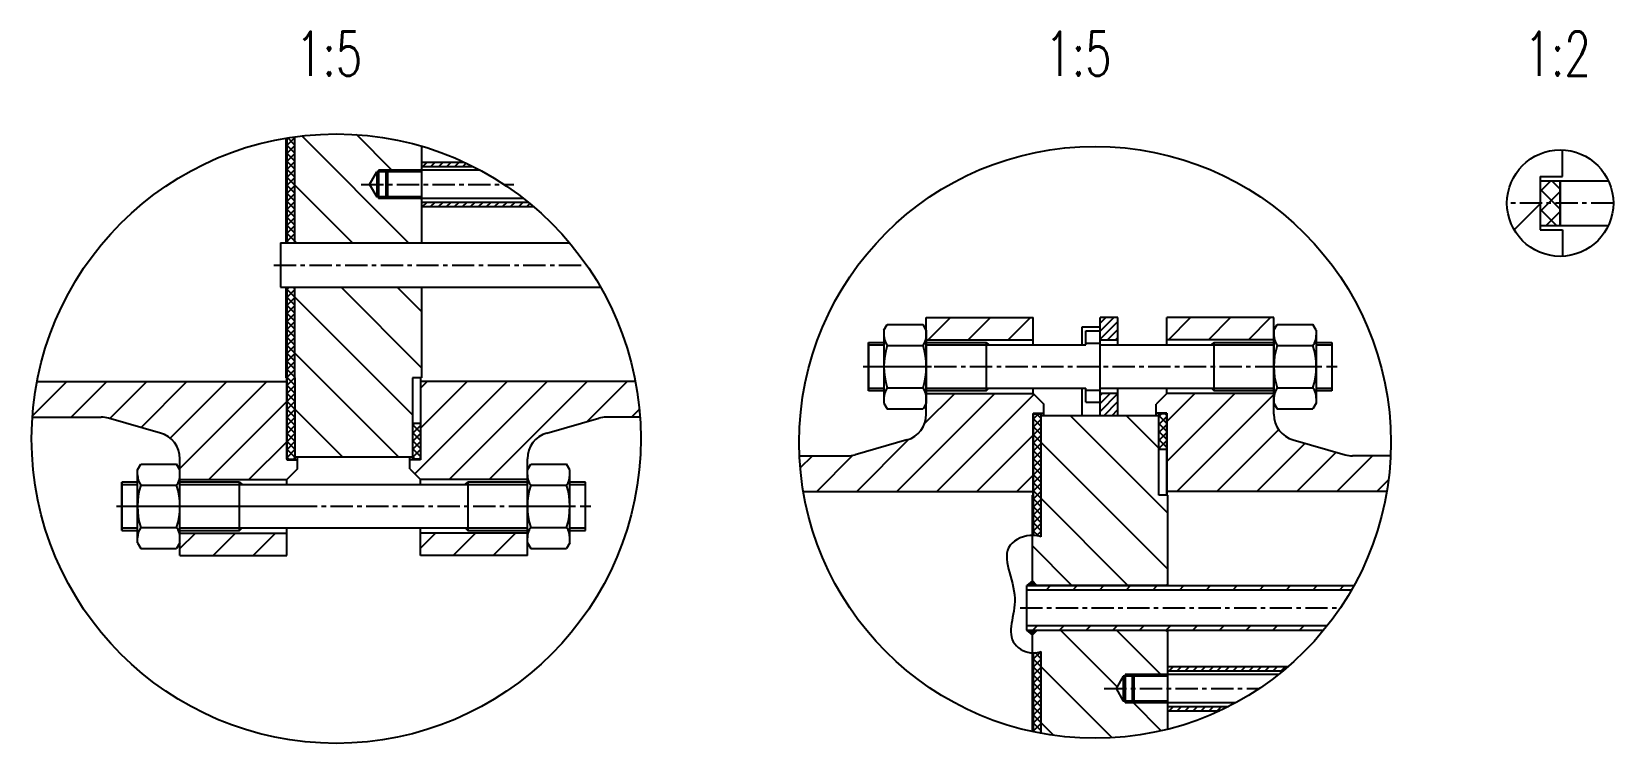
# Model space of a CAD drawing. Header units: millimetres. Extents: x -375 to 12388, y -150 to 8760.
# Drawn here: x 4641 to 7303, y 3323 to 4520 of the extents above; entities that cross this region are included whole.
import ezdxf

# ---------------------------------------------------------------- set-up
doc = ezdxf.new("R2010")
doc.units = ezdxf.units.MM
doc.header["$LTSCALE"] = 30
doc.linetypes.add('CENTER', pattern=[2, 1.25, -0.25, 0.25, -0.25])
for name, color, linetype in [('1轮廓实线层', 4, 'Continuous'), ('2细线层', 7, 'Continuous'), ('3中心线层', 1, 'CENTER'), ('5剖面线层', 2, 'Continuous'), ('6文字层', 3, 'Continuous'), ('8符号标注层', 31, 'Continuous')]:
    doc.layers.add(name, color=color, linetype=linetype)
doc.styles.add('PC_TEXTSTYLE', font='romans.shx', dxfattribs={"width": 0.7, "bigfont": 'hzfs.shx'})

msp = doc.modelspace()

# ---------------------------------------------------------------- hatches: boundary and pattern name
at = {"layer": '5剖面线层'}
h = msp.add_hatch(dxfattribs=at)
h.set_pattern_fill('ANSI37', color=256, style=0)
h.set_pattern_definition([(45, (-545.468, 548.187), (-2.245064, 2.245064), []), (135, (-545.468, 548.187), (-2.245064, -2.245064), [])])
h.paths.add_polyline_path([(6325.26, 3595.96), (6316.26, 3588.08), (6332.76, 3588.08), (6332.76, 3588.46)])
h.paths.add_polyline_path([(6316.26, 3513.08), (6325.26, 3505.21), (6332.76, 3512.71), (6332.76, 3513.08)])
h = msp.add_hatch(dxfattribs=at)
h.set_pattern_fill('ANSI31', color=256, scale=10, style=0)
h.set_pattern_definition([(45, (-545.468, 548.187), (-22.45064, 22.45064), [])])
h.paths.add_polyline_path([(6866.53, 3588.08), (6316.26, 3588.08), (6316.26, 3580.58), (6862.3, 3580.58, 0.0043238)])
h.paths.add_polyline_path([(6821.64, 3520.58), (6316.26, 3520.58), (6316.26, 3513.08), (6815.6, 3513.08, 0.0048343)])

# ---------------------------------------------------------------- linework, layer by layer
at = {"layer": '1轮廓实线层'}
for p, q in [((5068.88, 4341.1), (5068.88, 4165.09)), ((5070.38, 4341.35), (5070.38, 4165.09)), ((5070.38, 4165.09), (5070.38, 4341.35)), ((5083.88, 4165.09), (5083.88, 4343.38)), ((5296.88, 4327.66), (5296.88, 4165.09)), ((7217.47, 4276.76), (7217.47, 4321.24)), ((5224.88, 4287.35), (5224.88, 4239.35)), ((5239.88, 4287.35), (5239.88, 4239.35)), ((5395.6, 4287.35), (5239.88, 4287.35)), ((5296.88, 4300.85), (5368.51, 4300.85)), ((5296.88, 4293.35), (5384.06, 4293.35)), ((5209.76, 4263.35), (5221.88, 4284.35)), ((5209.76, 4263.35), (5221.88, 4242.35)), ((5221.88, 4284.35), (5221.88, 4242.35)), ((5236.88, 4284.35), (5221.88, 4284.35)), ((5236.88, 4284.35), (5236.88, 4242.35)), ((7179.97, 4276.76), (7217.47, 4276.76)), ((7179.97, 4276.76), (7179.97, 4186.76)), ((7179.97, 4269.26), (7213.72, 4269.26)), ((7213.72, 4269.26), (7213.72, 4194.26)), ((7213.72, 4194.26), (7213.72, 4269.26)), ((7213.72, 4269.26), (7295.06, 4269.26)), ((5236.88, 4242.35), (5221.88, 4242.35)), ((5236.88, 4242.35), (5239.88, 4239.35)), ((5469.24, 4239.35), (5239.88, 4239.35)), ((5296.88, 4233.35), (5476.77, 4233.35)), ((5296.88, 4225.85), (5485.79, 4225.85)), ((7179.97, 4194.26), (7213.72, 4194.26)), ((7179.97, 4186.76), (7217.47, 4186.76)), ((7213.72, 4194.26), (7295.06, 4194.26)), ((7217.47, 4186.76), (7217.47, 4142.27)), ((5059.88, 4165.09), (5546.14, 4165.09)), ((5059.88, 4165.09), (5059.88, 4090.09)), ((5059.88, 4090.09), (5598.46, 4090.09)), ((5068.88, 4090.09), (5068.88, 3937.58)), ((5070.38, 4090.09), (5070.38, 3799.58)), ((5070.38, 3801.08), (5070.38, 4090.09)), ((5083.88, 3937.58), (5083.88, 4090.09)), ((5296.88, 4090.09), (5296.88, 3937.58)), ((6075.36, 4018.09), (6080.85, 4027.6)), ((6080.85, 4027.6), (6141.27, 4027.6)), ((6146.76, 4018.09), (6141.27, 4027.6)), ((6146.76, 4039.09), (6326.76, 4039.09)), ((6146.76, 3876.53), (6146.76, 4039.09)), ((6326.76, 3993.04), (6326.76, 4039.09)), ((6409.26, 3993.04), (6409.26, 4023.69)), ((6409.26, 4023.69), (6439.26, 4023.69)), ((6439.26, 3956.59), (6439.26, 4039.09)), ((6469.26, 4039.09), (6439.26, 4039.09)), ((6469.26, 3993.04), (6469.26, 4039.09)), ((6731.76, 4039.09), (6551.76, 4039.09)), ((6551.76, 3993.04), (6551.76, 4039.09)), ((6731.76, 3876.53), (6731.76, 4039.09)), ((6731.76, 4018.09), (6737.25, 4027.6)), ((6737.25, 4027.6), (6797.67, 4027.6)), ((6803.16, 4018.09), (6797.67, 4027.6)), ((6049.26, 3997.09), (6049.26, 3916.09)), ((6049.26, 3993.04), (6049.26, 3997.09)), ((6049.26, 3997.09), (6075.36, 3997.09)), ((6075.36, 4018.09), (6075.36, 3895.09)), ((6146.76, 4018.09), (6146.76, 3895.09)), ((6146.76, 4001.59), (6326.76, 4001.59)), ((6146.76, 3997.09), (6247.26, 3997.09)), ((6247.26, 3997.09), (6251.76, 3993.04)), ((6247.26, 3997.09), (6247.26, 3916.09)), ((6415.26, 3993.04), (6415.26, 4016.59)), ((6415.26, 4016.59), (6439.26, 4016.59)), ((6415.26, 3996.27), (6439.26, 3996.27)), ((6439.26, 4001.59), (6469.26, 4001.59)), ((6731.76, 4001.59), (6551.76, 4001.59)), ((6626.76, 3993.04), (6631.26, 3997.09)), ((6631.26, 3916.09), (6631.26, 3997.09)), ((6631.26, 3997.09), (6731.76, 3997.09)), ((6731.76, 4018.09), (6731.76, 3895.09)), ((6803.16, 4018.09), (6803.16, 3895.09)), ((6803.16, 3997.09), (6829.26, 3997.09)), ((6829.26, 3997.09), (6829.26, 3916.09)), ((6829.26, 3997.09), (6829.26, 3993.04)), ((6049.26, 3920.14), (6049.26, 3993.04)), ((6080.85, 3992.09), (6141.27, 3992.09)), ((6251.76, 3993.04), (6415.26, 3993.04)), ((6439.26, 3993.04), (6626.76, 3993.04)), ((6737.25, 3992.09), (6797.67, 3992.09)), ((6829.26, 3993.04), (6829.26, 3920.14)), ((6439.26, 3874.09), (6439.26, 3956.59)), ((4649.88, 3931.58), (5070.38, 3931.58)), ((5070.38, 3937.58), (5068.88, 3937.58)), ((5083.88, 3937.58), (5083.88, 3804.08)), ((5296.88, 3937.58), (5281.88, 3937.58)), ((5281.88, 3937.58), (5281.88, 3804.08)), ((5295.38, 3937.58), (5295.38, 3801.08)), ((5295.38, 3937.58), (5295.38, 3799.58)), ((5657.08, 3931.58), (5295.38, 3931.58)), ((6049.26, 3916.09), (6049.26, 3920.14)), ((6075.36, 3916.09), (6049.26, 3916.09)), ((6080.85, 3921.08), (6141.27, 3921.08)), ((6247.26, 3916.09), (6146.76, 3916.09)), ((6247.26, 3916.09), (6251.76, 3920.14)), ((6251.76, 3920.14), (6415.26, 3920.14)), ((6326.76, 3911.59), (6326.76, 3920.14)), ((6409.26, 3874.09), (6409.26, 3920.14)), ((6415.26, 3896.59), (6415.26, 3920.14)), ((6415.26, 3916.9), (6439.26, 3916.9)), ((6439.26, 3920.14), (6626.76, 3920.14)), ((6469.26, 3874.09), (6469.26, 3920.14)), ((6551.76, 3911.59), (6551.76, 3920.14)), ((6626.76, 3920.14), (6631.26, 3916.09)), ((6731.76, 3916.09), (6631.26, 3916.09)), ((6737.25, 3921.08), (6797.67, 3921.08)), ((6829.26, 3916.09), (6803.16, 3916.09)), ((6829.26, 3920.14), (6829.26, 3916.09)), ((6075.36, 3895.09), (6080.85, 3885.57)), ((6146.76, 3895.09), (6141.27, 3885.57)), ((6146.76, 3911.59), (6326.76, 3911.59)), ((6326.76, 3911.59), (6344.76, 3893.59)), ((6344.76, 3874.09), (6344.76, 3893.59)), ((6415.26, 3896.59), (6439.26, 3896.59)), ((6469.26, 3911.59), (6439.26, 3911.59)), ((6551.76, 3911.59), (6533.76, 3893.59)), ((6533.76, 3874.09), (6533.76, 3893.59)), ((6731.76, 3911.59), (6551.76, 3911.59)), ((6731.76, 3895.09), (6737.25, 3885.57)), ((6803.16, 3895.09), (6797.67, 3885.57)), ((4642.06, 3871.58), (4758.08, 3871.58)), ((4857.74, 3844.91), (4770.44, 3869.85)), ((5295.38, 3861.08), (5281.88, 3861.08)), ((5508.02, 3844.91), (5595.32, 3869.85)), ((5664.9, 3871.58), (5607.68, 3871.58)), ((6080.85, 3885.57), (6141.27, 3885.57)), ((6326.76, 3878.59), (6326.76, 3672.75)), ((6326.76, 3878.59), (6344.76, 3878.59)), ((6326.76, 3877.09), (6340.26, 3877.09)), ((6326.76, 3672.75), (6326.76, 3877.09)), ((6340.26, 3874.09), (6340.26, 3877.09)), ((6538.26, 3874.09), (6340.26, 3874.09)), ((6340.26, 3670.36), (6340.26, 3874.09)), ((6551.76, 3878.59), (6533.76, 3878.59)), ((6551.76, 3877.09), (6538.26, 3877.09)), ((6538.26, 3874.09), (6538.26, 3877.09)), ((6538.26, 3740.59), (6538.26, 3874.09)), ((6551.76, 3878.59), (6551.76, 3740.59)), ((6551.76, 3740.59), (6551.76, 3877.09)), ((6737.25, 3885.57), (6797.67, 3885.57)), ((6114.12, 3833.26), (6026.82, 3808.32)), ((6551.76, 3817.09), (6538.26, 3817.09)), ((6764.4, 3833.26), (6851.7, 3808.32)), ((4818.98, 3783.08), (4824.47, 3792.6)), ((4818.98, 3660.08), (4818.98, 3783.08)), ((4824.47, 3792.6), (4884.89, 3792.6)), ((4890.38, 3783.08), (4884.89, 3792.6)), ((4890.38, 3639.08), (4890.38, 3801.64)), ((4890.38, 3660.08), (4890.38, 3783.08)), ((5070.38, 3801.08), (5083.88, 3801.08)), ((5070.38, 3799.58), (5088.38, 3799.58)), ((5088.38, 3784.58), (5070.38, 3766.58)), ((5281.88, 3804.08), (5083.88, 3804.08)), ((5083.88, 3804.08), (5083.88, 3801.08)), ((5088.38, 3784.58), (5088.38, 3804.08)), ((5277.38, 3784.58), (5277.38, 3804.08)), ((5295.38, 3799.58), (5277.38, 3799.58)), ((5277.38, 3784.58), (5295.38, 3766.58)), ((5281.88, 3804.08), (5281.88, 3801.08)), ((5295.38, 3801.08), (5281.88, 3801.08)), ((5475.38, 3639.08), (5475.38, 3801.64)), ((5475.38, 3783.08), (5480.87, 3792.6)), ((5475.38, 3660.08), (5475.38, 3783.08)), ((5480.87, 3792.6), (5541.29, 3792.6)), ((5546.78, 3783.08), (5541.29, 3792.6)), ((5546.78, 3660.08), (5546.78, 3783.08)), ((5933.28, 3806.59), (6014.46, 3806.59)), ((6928.28, 3806.59), (6864.06, 3806.59)), ((4792.88, 3681.08), (4792.88, 3762.08)), ((4818.98, 3762.08), (4792.88, 3762.08)), ((4792.88, 3762.08), (4792.88, 3758.03)), ((4792.88, 3758.03), (4792.88, 3685.13)), ((4824.47, 3757.09), (4884.89, 3757.09)), ((4890.38, 3766.58), (5070.38, 3766.58)), ((4990.88, 3762.08), (4890.38, 3762.08)), ((4990.88, 3681.08), (4990.88, 3762.08)), ((4990.88, 3762.08), (4995.38, 3758.03)), ((4995.38, 3758.03), (5370.38, 3758.03)), ((5070.38, 3758.03), (5070.38, 3766.58)), ((5475.38, 3766.58), (5295.38, 3766.58)), ((5295.38, 3758.03), (5295.38, 3766.58)), ((5370.38, 3758.03), (5374.88, 3762.08)), ((5475.38, 3762.08), (5374.88, 3762.08)), ((5374.88, 3762.08), (5374.88, 3681.08)), ((5480.87, 3757.09), (5541.29, 3757.09)), ((5572.88, 3762.08), (5546.78, 3762.08)), ((5572.88, 3681.08), (5572.88, 3762.08)), ((5572.88, 3758.03), (5572.88, 3762.08)), ((5572.88, 3685.13), (5572.88, 3758.03)), ((5939.67, 3746.59), (6326.76, 3746.59)), ((6326.76, 3740.59), (6325.26, 3740.59)), ((6325.26, 3595.96), (6325.26, 3740.59)), ((6553.26, 3740.59), (6538.26, 3740.59)), ((6921.89, 3746.59), (6551.76, 3746.59)), ((6553.26, 3588.08), (6553.26, 3740.59)), ((4792.88, 3685.13), (4792.88, 3681.08)), ((4792.88, 3681.08), (4818.98, 3681.08)), ((4824.47, 3686.08), (4884.89, 3686.08)), ((4890.38, 3681.08), (4990.88, 3681.08)), ((4890.38, 3676.58), (5070.38, 3676.58)), ((4990.88, 3681.08), (4995.38, 3685.13)), ((4995.38, 3685.13), (5370.38, 3685.13)), ((5070.38, 3639.08), (5070.38, 3685.13)), ((5295.38, 3639.08), (5295.38, 3685.13)), ((5475.38, 3676.58), (5295.38, 3676.58)), ((5370.38, 3685.13), (5374.88, 3681.08)), ((5374.88, 3681.08), (5475.38, 3681.08)), ((5480.87, 3686.08), (5541.29, 3686.08)), ((5546.78, 3681.08), (5572.88, 3681.08)), ((5572.88, 3681.08), (5572.88, 3685.13)), ((4818.98, 3660.08), (4824.47, 3650.57)), ((4824.47, 3650.57), (4884.89, 3650.57)), ((4890.38, 3660.08), (4884.89, 3650.57)), ((5475.38, 3660.08), (5480.87, 3650.57)), ((5480.87, 3650.57), (5541.29, 3650.57)), ((5546.78, 3660.08), (5541.29, 3650.57)), ((4890.38, 3639.08), (5070.38, 3639.08)), ((5475.38, 3639.08), (5295.38, 3639.08)), ((6325.26, 3595.96), (6316.26, 3588.08)), ((6332.76, 3588.46), (6325.26, 3595.96)), ((6316.26, 3588.08), (6866.53, 3588.08)), ((6316.26, 3513.08), (6316.26, 3588.08)), ((6316.26, 3513.08), (6316.26, 3588.08)), ((6862.3, 3580.58), (6316.26, 3580.58)), ((6332.76, 3588.08), (6332.76, 3588.46)), ((6550.26, 3588.46), (6332.76, 3588.46)), ((6550.26, 3588.46), (6553.26, 3590.19)), ((6550.26, 3588.08), (6550.26, 3588.46)), ((6821.64, 3520.58), (6316.26, 3520.58)), ((6316.26, 3513.08), (6815.6, 3513.08)), ((6325.26, 3505.21), (6316.26, 3513.08)), ((6332.76, 3512.71), (6325.26, 3505.21)), ((6325.26, 3342.49), (6325.26, 3505.21)), ((6332.76, 3512.71), (6332.76, 3513.08)), ((6550.26, 3512.71), (6332.76, 3512.71)), ((6550.26, 3512.71), (6550.26, 3513.08)), ((6550.26, 3512.71), (6553.26, 3510.98)), ((6553.26, 3346.48), (6553.26, 3513.08)), ((6326.76, 3474.83), (6326.76, 3342.17)), ((6326.76, 3342.17), (6326.76, 3474.83)), ((6340.26, 3339.48), (6340.26, 3477.15)), ((6478.26, 3435.82), (6466.14, 3414.82)), ((6478.26, 3435.82), (6478.26, 3393.82)), ((6493.26, 3435.82), (6478.26, 3435.82)), ((6481.26, 3438.82), (6481.26, 3390.82)), ((6496.26, 3438.82), (6493.26, 3435.82)), ((6493.26, 3435.82), (6493.26, 3393.82)), ((6740.01, 3438.82), (6496.26, 3438.82)), ((6496.26, 3438.82), (6496.26, 3390.82)), ((6553.26, 3452.32), (6756.33, 3452.32)), ((6553.26, 3444.82), (6747.43, 3444.82)), ((6466.14, 3414.82), (6478.26, 3393.82)), ((6493.26, 3393.82), (6478.26, 3393.82)), ((6493.26, 3393.82), (6496.26, 3390.82)), ((6667.09, 3390.82), (6496.26, 3390.82)), ((6553.26, 3384.82), (6655.6, 3384.82)), ((6553.26, 3377.32), (6640.12, 3377.32))]:
    msp.add_line(p, q, dxfattribs=at)
for centre, radius, start, end in [((6106.8, 4009.85), 31.44, 180, 214.38425), ((6115.32, 4009.85), 31.44, 325.61575, 0), ((6763.2, 4009.85), 31.44, 180, 214.38425), ((6771.72, 4009.85), 31.44, 325.61575, 0), ((6192.87, 3956.59), 117.51, 162.41205, 197.58795), ((6029.25, 3956.59), 117.51, 342.41205, 17.58795), ((6849.27, 3956.59), 117.51, 162.41205, 197.58795), ((6685.65, 3956.59), 117.51, 342.41205, 17.58795), ((6106.8, 3903.33), 31.44, 145.61575, 180), ((6115.32, 3903.33), 31.44, 0, 34.38425), ((6763.2, 3903.33), 31.44, 145.61575, 180), ((6771.72, 3903.33), 31.44, 0, 34.38425), ((4758.08, 3826.58), 45, 74.0546, 90), ((5607.68, 3826.58), 45, 90, 105.9454), ((6101.76, 3876.53), 45, 285.94539, 0), ((6776.76, 3876.53), 45, 180, 254.05461), ((4845.38, 3801.64), 45, 0, 74.0546), ((5520.38, 3801.64), 45, 105.9454, 180), ((6014.46, 3851.59), 45, 270, 285.9454), ((6864.06, 3851.59), 45, 254.0546, 270), ((4850.42, 3774.84), 31.44, 180, 214.38425), ((4936.49, 3721.58), 117.51, 162.41205, 197.58795), ((4858.94, 3774.84), 31.44, 325.61575, 0), ((4772.87, 3721.58), 117.51, 342.41205, 17.58795), ((5506.82, 3774.84), 31.44, 180, 214.38425), ((5592.89, 3721.58), 117.51, 162.41205, 197.58795), ((5515.34, 3774.84), 31.44, 325.61575, 0), ((5429.27, 3721.58), 117.51, 342.41205, 17.58795), ((4850.42, 3668.32), 31.44, 145.61575, 180), ((4858.94, 3668.32), 31.44, 0, 34.38425), ((5506.82, 3668.32), 31.44, 145.61575, 180), ((5515.34, 3668.32), 31.44, 0, 34.38425)]:
    msp.add_arc(centre, radius, start, end, dxfattribs=at)
at = {"layer": '2细线层'}
for p, q in [((5239.88, 4287.35), (5224.88, 4287.35)), ((5296.88, 4284.35), (5236.88, 4284.35)), ((5239.88, 4239.35), (5224.88, 4239.35)), ((5296.88, 4242.35), (5236.88, 4242.35)), ((6049.26, 3993.04), (6075.36, 3993.04)), ((6146.76, 3993.04), (6251.76, 3993.04)), ((6626.76, 3993.04), (6731.76, 3993.04)), ((6803.16, 3993.04), (6829.26, 3993.04)), ((6049.26, 3920.14), (6075.36, 3920.14)), ((6146.76, 3920.14), (6251.76, 3920.14)), ((6626.76, 3920.14), (6731.76, 3920.14)), ((6803.16, 3920.14), (6829.26, 3920.14)), ((4792.88, 3758.03), (4818.98, 3758.03)), ((4890.38, 3758.03), (4995.38, 3758.03)), ((5370.38, 3758.03), (5475.38, 3758.03)), ((5546.78, 3758.03), (5572.88, 3758.03)), ((4792.88, 3685.13), (4818.98, 3685.13)), ((4890.38, 3685.13), (4995.38, 3685.13)), ((5370.38, 3685.13), (5475.38, 3685.13)), ((5546.78, 3685.13), (5572.88, 3685.13)), ((6496.26, 3438.82), (6481.26, 3438.82)), ((6553.26, 3435.82), (6493.26, 3435.82)), ((6496.26, 3390.82), (6481.26, 3390.82)), ((6553.26, 3393.82), (6493.26, 3393.82))]:
    msp.add_line(p, q, dxfattribs=at)
msp.add_spline([(6340.26, 3670.36), (6326.76, 3672.75), (6287.97, 3655.95), (6295.57, 3566.65), (6295.57, 3490.02), (6326.76, 3474.83), (6340.26, 3477.15)], degree=3, dxfattribs=at)
at = {"layer": '3中心线层'}
for p, q in [((5195.53, 4263.35), (5452.57, 4263.35)), ((7303.29, 4231.76), (7124.16, 4231.76)), ((5048.43, 4127.59), (5574.79, 4127.59)), ((6040.26, 3956.59), (6838.26, 3956.59)), ((6066.36, 3956.59), (6155.76, 3956.59)), ((6722.76, 3956.59), (6812.16, 3956.59)), ((4783.88, 3721.58), (5581.88, 3721.58)), ((4809.98, 3721.58), (4899.38, 3721.58)), ((4881.38, 3721.58), (5088.38, 3721.58)), ((5466.38, 3721.58), (5555.78, 3721.58)), ((6304.81, 3550.58), (6843.56, 3550.58)), ((6446.19, 3414.82), (6707.02, 3414.82))]:
    msp.add_line(p, q, dxfattribs=at)
at = {"layer": '5剖面线层'}
for p, q in [((5070.38, 4328.77), (5083.88, 4342.27)), ((5083.88, 4329.49), (5071.8, 4341.58)), ((5083.88, 4342.96), (5083.51, 4343.33)), ((5275.23, 4165.09), (5095.48, 4344.83)), ((5247.26, 4287.35), (5187.62, 4346.99)), ((5083.88, 4316.02), (5070.38, 4329.52)), ((5070.38, 4315.3), (5083.88, 4328.8)), ((5083.88, 4302.55), (5070.38, 4316.05)), ((5070.38, 4301.83), (5083.88, 4315.33)), ((5083.88, 4289.08), (5070.38, 4302.58)), ((5070.38, 4288.35), (5083.88, 4301.85)), ((5083.88, 4275.61), (5070.38, 4289.11)), ((5070.38, 4274.88), (5083.88, 4288.38)), ((5299.1, 4293.35), (5306.6, 4300.85)), ((5312.57, 4293.35), (5320.07, 4300.85)), ((5326.05, 4293.35), (5333.55, 4300.85)), ((5339.52, 4293.35), (5347.02, 4300.85)), ((5352.99, 4293.35), (5360.49, 4300.85)), ((5366.46, 4293.35), (5372.22, 4299.12)), ((5379.93, 4293.35), (5381.3, 4294.73)), ((5083.88, 4262.14), (5070.38, 4275.64)), ((5070.38, 4261.41), (5083.88, 4274.91)), ((5083.88, 4248.67), (5070.38, 4262.17)), ((5070.38, 4247.94), (5083.88, 4261.44)), ((5180.93, 4165.09), (5083.88, 4262.14)), ((7179.97, 4251.22), (7198.01, 4269.26)), ((7213.72, 4255.2), (7199.66, 4269.26)), ((5083.88, 4235.2), (5070.38, 4248.7)), ((5070.38, 4234.47), (5083.88, 4247.97)), ((5083.88, 4221.73), (5070.38, 4235.23)), ((5070.38, 4221), (5083.88, 4234.5)), ((5296.88, 4237.72), (5295.26, 4239.35)), ((7203.48, 4231.76), (7179.97, 4255.27)), ((7194.19, 4231.76), (7213.72, 4251.29)), ((5083.88, 4208.26), (5070.38, 4221.76)), ((5070.38, 4207.53), (5083.88, 4221.03)), ((5083.88, 4194.79), (5070.38, 4208.29)), ((5070.38, 4194.06), (5083.88, 4207.56)), ((5298.96, 4225.85), (5306.46, 4233.35)), ((5312.43, 4225.85), (5319.93, 4233.35)), ((5325.9, 4225.85), (5333.4, 4233.35)), ((5339.37, 4225.85), (5346.87, 4233.35)), ((5352.84, 4225.85), (5360.34, 4233.35)), ((5366.31, 4225.85), (5373.81, 4233.35)), ((5379.78, 4225.85), (5387.28, 4233.35)), ((5393.25, 4225.85), (5400.75, 4233.35)), ((5406.72, 4225.85), (5414.22, 4233.35)), ((5420.19, 4225.85), (5427.69, 4233.35)), ((5433.66, 4225.85), (5441.16, 4233.35)), ((5447.13, 4225.85), (5454.63, 4233.35)), ((5460.6, 4225.85), (5468.1, 4233.35)), ((5474.07, 4225.85), (5479.41, 4231.19)), ((7136.18, 4186.93), (7179.97, 4230.72)), ((7179.97, 4217.54), (7194.19, 4231.76)), ((7207.31, 4194.26), (7179.97, 4221.59)), ((7190.36, 4194.26), (7213.72, 4217.62)), ((7213.72, 4221.52), (7203.48, 4231.76)), ((5083.88, 4181.32), (5070.38, 4194.82)), ((5070.38, 4180.59), (5083.88, 4194.09)), ((5083.88, 4167.85), (5070.38, 4181.35)), ((5070.38, 4167.12), (5083.88, 4180.62)), ((5073.17, 4165.09), (5070.38, 4167.88)), ((5081.82, 4165.09), (5083.88, 4167.15)), ((5086.64, 4165.09), (5083.88, 4167.85)), ((5070.38, 4086.3), (5074.17, 4090.09)), ((5083.88, 4073.55), (5070.38, 4087.05)), ((5070.38, 4072.83), (5083.88, 4086.33)), ((5083.88, 4087.02), (5080.82, 4090.09)), ((5296.88, 3954.85), (5161.64, 4090.09)), ((5296.88, 4049.14), (5255.93, 4090.09)), ((5083.88, 4060.08), (5070.38, 4073.58)), ((5070.38, 4059.36), (5083.88, 4072.86)), ((5083.88, 4046.61), (5070.38, 4060.11)), ((5070.38, 4045.89), (5083.88, 4059.39)), ((5281.88, 3875.55), (5083.88, 4073.55)), ((5083.88, 4033.14), (5070.38, 4046.64)), ((5070.38, 4032.42), (5083.88, 4045.92)), ((5083.88, 4019.67), (5070.38, 4033.17)), ((5070.38, 4018.95), (5083.88, 4032.45)), ((6150.09, 4001.59), (6187.59, 4039.09)), ((6217.44, 4001.59), (6254.94, 4039.09)), ((6284.79, 4001.59), (6322.29, 4039.09)), ((6439.26, 4029.55), (6448.8, 4039.09)), ((6439.26, 4016.08), (6462.27, 4039.09)), ((6439.26, 4002.61), (6469.26, 4032.61)), ((6554.2, 4001.59), (6591.7, 4039.09)), ((6621.55, 4001.59), (6659.05, 4039.09)), ((6688.91, 4001.59), (6726.41, 4039.09)), ((5083.88, 4006.2), (5070.38, 4019.7)), ((5070.38, 4005.48), (5083.88, 4018.98)), ((5083.88, 3992.73), (5070.38, 4006.23)), ((5070.38, 3992.01), (5083.88, 4005.51)), ((6451.71, 4001.59), (6469.26, 4019.14)), ((6465.18, 4001.59), (6469.26, 4005.66)), ((5083.88, 3979.26), (5070.38, 3992.76)), ((5070.38, 3978.54), (5083.88, 3992.04)), ((5083.88, 3965.79), (5070.38, 3979.29)), ((5070.38, 3965.07), (5083.88, 3978.57)), ((5259.06, 3804.08), (5083.88, 3979.26)), ((5083.88, 3952.32), (5070.38, 3965.82)), ((5070.38, 3951.6), (5083.88, 3965.1)), ((5083.88, 3938.85), (5070.38, 3952.35)), ((5070.38, 3938.12), (5083.88, 3951.62)), ((4642.21, 3873.66), (4700.14, 3931.58)), ((4707.49, 3871.58), (4767.49, 3931.58)), ((4772.52, 3869.26), (4834.84, 3931.58)), ((4824.9, 3854.29), (4902.2, 3931.58)), ((4874.18, 3836.22), (4969.55, 3931.58)), ((4890.38, 3785.07), (5036.9, 3931.58)), ((5083.88, 3925.38), (5070.38, 3938.88)), ((5070.38, 3924.65), (5083.88, 3938.15)), ((5083.88, 3911.91), (5070.38, 3925.41)), ((5070.38, 3911.18), (5083.88, 3924.68)), ((5285.7, 3776.27), (5441.01, 3931.58)), ((5295.38, 3920.66), (5306.31, 3931.58)), ((5295.38, 3853.31), (5373.66, 3931.58)), ((5343.36, 3766.58), (5508.36, 3931.58)), ((5410.72, 3766.58), (5575.72, 3931.58)), ((5575.74, 3864.26), (5643.07, 3931.58)), ((4939.25, 3766.58), (5070.38, 3897.71)), ((5083.88, 3898.44), (5070.38, 3911.94)), ((5070.38, 3897.71), (5083.88, 3911.21)), ((5083.88, 3884.97), (5070.38, 3898.47)), ((5070.38, 3884.24), (5083.88, 3897.74)), ((6097.15, 3746.59), (6262.15, 3911.59)), ((6143.87, 3860.66), (6194.79, 3911.59)), ((6164.5, 3746.59), (6328.13, 3910.22)), ((6439.26, 3908.31), (6442.53, 3911.59)), ((6439.26, 3894.84), (6456, 3911.59)), ((6439.26, 3881.37), (6469.26, 3911.37)), ((6445.44, 3874.09), (6469.26, 3897.9)), ((6551.76, 3864.44), (6598.91, 3911.59)), ((6551.76, 3797.09), (6666.26, 3911.59)), ((6568.61, 3746.59), (6731.76, 3909.74)), ((5083.88, 3871.5), (5070.38, 3885)), ((5070.38, 3870.77), (5083.88, 3884.27)), ((5083.88, 3858.03), (5070.38, 3871.53)), ((5070.38, 3857.3), (5083.88, 3870.8)), ((5164.77, 3804.08), (5083.88, 3884.97)), ((5285.21, 3861.08), (5281.88, 3857.76)), ((5293.71, 3861.08), (5295.38, 3859.41)), ((5650.42, 3871.58), (5663.78, 3884.94)), ((6326.76, 3868.44), (6335.41, 3877.09)), ((6340.26, 3855.69), (6326.76, 3869.19)), ((6326.76, 3854.97), (6340.26, 3868.47)), ((6340.26, 3869.16), (6332.34, 3877.09)), ((6553.26, 3710.04), (6389.22, 3874.09)), ((6458.92, 3874.09), (6469.26, 3884.43)), ((6538.26, 3819.34), (6483.51, 3874.09)), ((6538.26, 3872.61), (6542.74, 3877.09)), ((6551.76, 3860.8), (6538.26, 3874.3)), ((6538.26, 3859.14), (6551.76, 3872.64)), ((6551.76, 3847.33), (6538.26, 3860.83)), ((6551.76, 3874.27), (6548.94, 3877.09)), ((5083.88, 3844.56), (5070.38, 3858.06)), ((5070.38, 3843.83), (5083.88, 3857.33)), ((5083.88, 3831.09), (5070.38, 3844.59)), ((5070.38, 3830.36), (5083.88, 3843.86)), ((5281.88, 3859.44), (5295.38, 3845.94)), ((5295.38, 3857.79), (5281.88, 3844.29)), ((5281.88, 3845.97), (5295.38, 3832.47)), ((5295.38, 3844.31), (5281.88, 3830.81)), ((6029.79, 3746.59), (6117.63, 3834.42)), ((6231.85, 3746.59), (6326.76, 3841.5)), ((6340.26, 3842.22), (6326.76, 3855.72)), ((6326.76, 3841.5), (6340.26, 3855)), ((6340.26, 3828.75), (6326.76, 3842.25)), ((6326.76, 3828.03), (6340.26, 3841.53)), ((6538.26, 3845.67), (6551.76, 3859.17)), ((6551.76, 3833.86), (6538.26, 3847.36)), ((6538.26, 3832.2), (6551.76, 3845.7)), ((6635.96, 3746.59), (6739.98, 3850.6)), ((5006.6, 3766.58), (5070.38, 3830.36)), ((5083.88, 3817.62), (5070.38, 3831.12)), ((5070.38, 3816.89), (5083.88, 3830.39)), ((5083.88, 3804.15), (5070.38, 3817.65)), ((5070.38, 3803.42), (5083.88, 3816.92)), ((5281.88, 3832.5), (5295.38, 3819)), ((5295.38, 3830.84), (5281.88, 3817.34)), ((5281.88, 3819.03), (5295.38, 3805.53)), ((5295.38, 3817.37), (5281.88, 3803.87)), ((5962.44, 3746.59), (6023.32, 3807.47)), ((6340.26, 3815.28), (6326.76, 3828.78)), ((6326.76, 3814.56), (6340.26, 3828.06)), ((6340.26, 3801.81), (6326.76, 3815.31)), ((6326.76, 3801.09), (6340.26, 3814.59)), ((6553.26, 3615.75), (6340.26, 3828.75)), ((6551.76, 3820.39), (6538.26, 3833.89)), ((6538.26, 3818.73), (6551.76, 3832.23)), ((6541.59, 3817.09), (6538.26, 3820.42)), ((6550.09, 3817.09), (6551.76, 3818.76)), ((6703.31, 3746.59), (6784.3, 3827.57)), ((6770.67, 3746.59), (6836.69, 3812.61)), ((5073.47, 3801.08), (5070.38, 3804.18)), ((5081.52, 3801.08), (5083.88, 3803.45)), ((5281.88, 3805.56), (5286.36, 3801.08)), ((5295.38, 3803.9), (5292.56, 3801.08)), ((5934.63, 3786.13), (5955.09, 3806.59)), ((6340.26, 3788.34), (6326.76, 3801.84)), ((6326.76, 3787.62), (6340.26, 3801.12)), ((6340.26, 3774.87), (6326.76, 3788.37)), ((6326.76, 3774.14), (6340.26, 3787.64)), ((6838.02, 3746.59), (6898.02, 3806.59)), ((6299.2, 3746.59), (6326.76, 3774.14)), ((6340.26, 3761.4), (6326.76, 3774.9)), ((6326.76, 3760.67), (6340.26, 3774.17)), ((6340.26, 3747.93), (6326.76, 3761.43)), ((6326.76, 3747.2), (6340.26, 3760.7)), ((6905.37, 3746.59), (6924.76, 3765.98)), ((6340.26, 3734.46), (6326.76, 3747.96)), ((6326.76, 3733.73), (6340.26, 3747.23)), ((6340.26, 3720.99), (6326.76, 3734.49)), ((6326.76, 3720.26), (6340.26, 3733.76)), ((6486.26, 3588.46), (6340.26, 3734.46)), ((6340.26, 3707.52), (6326.76, 3721.02)), ((6326.76, 3706.79), (6340.26, 3720.29)), ((6340.26, 3694.05), (6326.76, 3707.55)), ((6326.76, 3693.32), (6340.26, 3706.82)), ((4890.38, 3650.36), (4916.6, 3676.58)), ((4946.46, 3639.08), (4983.96, 3676.58)), ((5013.81, 3639.08), (5051.31, 3676.58)), ((5295.38, 3651.25), (5320.72, 3676.58)), ((5350.57, 3639.08), (5388.07, 3676.58)), ((5417.92, 3639.08), (5455.42, 3676.58)), ((6340.26, 3680.58), (6326.76, 3694.08)), ((6326.76, 3679.85), (6340.26, 3693.35)), ((6336.19, 3671.18), (6326.76, 3680.61)), ((6332.27, 3671.9), (6340.26, 3679.88)), ((6391.97, 3588.46), (6325.26, 3655.17)), ((6468.03, 3418.1), (6373.42, 3512.71)), ((6541.61, 3438.82), (6467.72, 3512.71)), ((6326.76, 3464.33), (6339.43, 3477)), ((6340.26, 3451.58), (6326.76, 3465.08)), ((6326.76, 3450.86), (6340.26, 3464.36)), ((6340.26, 3465.05), (6329.97, 3475.34)), ((6340.26, 3438.11), (6326.76, 3451.61)), ((6326.76, 3437.39), (6340.26, 3450.89)), ((6340.26, 3424.64), (6326.76, 3438.14)), ((6326.76, 3423.91), (6340.26, 3437.41)), ((6459.81, 3332.03), (6340.26, 3451.58)), ((6555.48, 3444.82), (6562.98, 3452.32)), ((6568.95, 3444.82), (6576.45, 3452.32)), ((6582.42, 3444.82), (6589.92, 3452.32)), ((6595.89, 3444.82), (6603.39, 3452.32)), ((6609.36, 3444.82), (6616.86, 3452.32)), ((6622.84, 3444.82), (6630.34, 3452.32)), ((6636.31, 3444.82), (6643.81, 3452.32)), ((6649.78, 3444.82), (6657.28, 3452.32)), ((6663.25, 3444.82), (6670.75, 3452.32)), ((6676.72, 3444.82), (6684.22, 3452.32)), ((6690.19, 3444.82), (6697.69, 3452.32)), ((6703.66, 3444.82), (6711.16, 3452.32)), ((6717.13, 3444.82), (6724.63, 3452.32)), ((6730.6, 3444.82), (6738.1, 3452.32)), ((6744.07, 3444.82), (6751.57, 3452.32)), ((6340.26, 3411.17), (6326.76, 3424.67)), ((6326.76, 3410.44), (6340.26, 3423.94)), ((6340.26, 3397.7), (6326.76, 3411.2)), ((6326.76, 3396.97), (6340.26, 3410.47)), ((6340.26, 3384.23), (6326.76, 3397.73)), ((6326.76, 3383.5), (6340.26, 3397)), ((6340.26, 3370.76), (6326.76, 3384.26)), ((6326.76, 3370.03), (6340.26, 3383.53)), ((6495.31, 3390.82), (6492.31, 3393.82)), ((6542.3, 3343.83), (6495.31, 3390.82)), ((6555.34, 3377.32), (6562.84, 3384.82)), ((6568.81, 3377.32), (6576.31, 3384.82)), ((6582.28, 3377.32), (6589.78, 3384.82)), ((6595.75, 3377.32), (6603.25, 3384.82)), ((6609.22, 3377.32), (6616.72, 3384.82)), ((6622.69, 3377.32), (6630.19, 3384.82)), ((6636.16, 3377.32), (6643.66, 3384.82)), ((6340.26, 3357.29), (6326.76, 3370.79)), ((6326.76, 3356.56), (6340.26, 3370.06)), ((6340.26, 3343.82), (6326.76, 3357.32)), ((6326.76, 3343.09), (6340.26, 3356.59)), ((6361.52, 3336.02), (6340.26, 3357.29)), ((6328.89, 3341.72), (6326.76, 3343.85)), ((6337.2, 3340.06), (6340.26, 3343.12))]:
    msp.add_line(p, q, dxfattribs=at)
at = {"layer": '8符号标注层'}
for centre, radius in [((5153.48, 3835.43), 512.7), ((6430.78, 3829.2), 498.01), ((7213.72, 4231.76), 89.56)]:
    msp.add_circle(centre, radius, dxfattribs=at)

# ---------------------------------------------------------------- texts
at = {"layer": '6文字层', "char_height": 74.235, "attachment_point": 8, "style": 'PC_TEXTSTYLE'}
for s, insert in [('1:5', (5141.51, 4446.06)), ('1:5', (6402.85, 4446.06)), ('1:2', (7209.4, 4446.06))]:
    msp.add_mtext(s, dxfattribs=dict(at, insert=insert))

doc.saveas('drawing.dxf')
